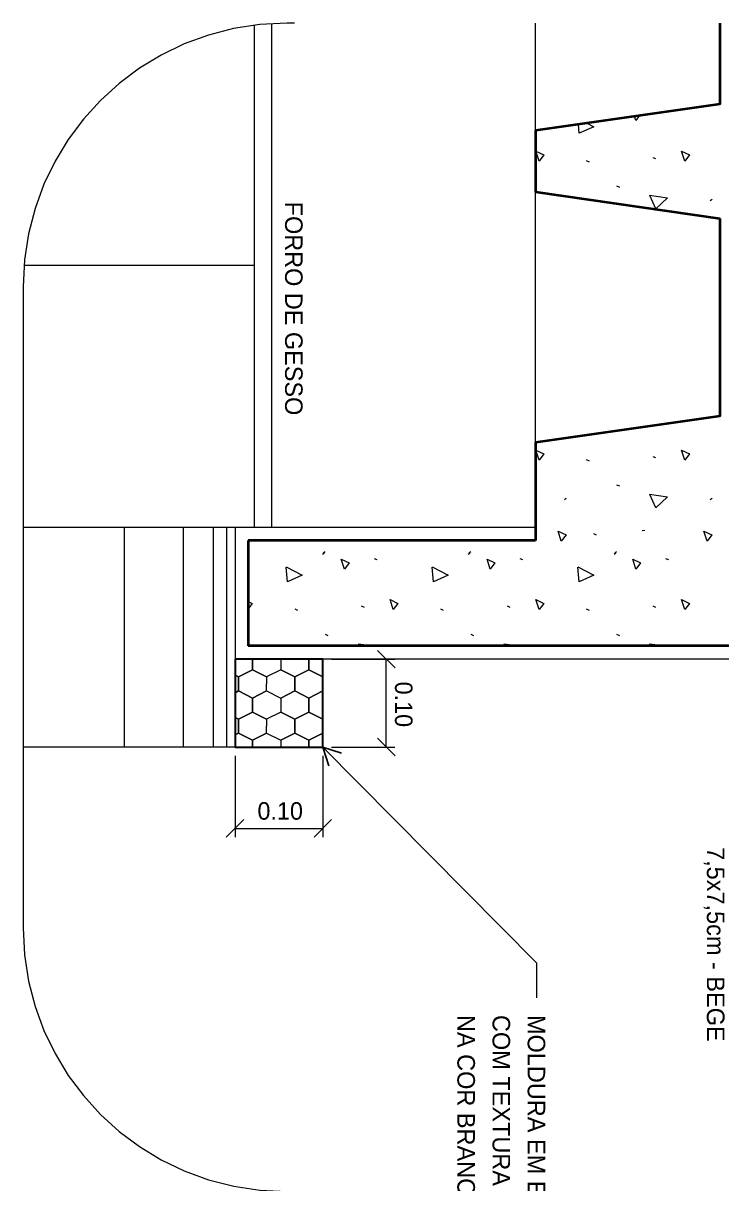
# Model space of a CAD drawing. Header units: metres. Extents: x -62 to 23, y -77 to 42.
# Drawn here: x -40.42 to -32.47, y -7.06 to 6.15 of the extents above; entities that cross this region are included whole.
import ezdxf
from ezdxf.enums import TextEntityAlignment as Align

# ---------------------------------------------------------------- set-up
doc = ezdxf.new("R2010")
doc.units = ezdxf.units.M
doc.header["$MEASUREMENT"] = 0
doc.linetypes.add('DGN Style 4', pattern=[3.163611, 1.580817, -0.790409, 0.001976, -0.790409])
for name, color, linetype, lineweight in [('11 - Acabamentos', 7, 'Continuous', 0), ('21 - Hachuras', 7, 'Continuous', 0), ('24 - Textos Gerais', 7, 'Continuous', 0), ('32 - Forro', 7, 'Continuous', 0), ('5 - Laje em Corte', 7, 'Continuous', 0), ('Level 1-1', 7, 'Continuous', 0), ('Level 12', 7, 'Continuous', 0), ('Level 24-1', 7, 'Continuous', 0)]:
    doc.layers.add(name, color=color, linetype=linetype, lineweight=lineweight)
doc.styles.add('Style-CIVIL', font='CIVIL.shx')
doc.styles.add('Style-INTL_ENGINEERING', font='INTL_ENGINEERING.shx')
doc.dimstyles.get("Standard").update_dxf_attribs({"dimtxt": 0.18, "dimasz": 0.18, "dimexe": 0.18, "dimexo": 0.0625, "dimgap": 0.09, "dimtad": 0, "dimtih": 1, "dimtoh": 1, "dimdec": 4, "dimzin": 1, "dimdsep": 46, "dimtxsty": 'Standard', "dimcen": 0, "dimadec": 0, "dimazin": 0, "dimtfac": 1, "dimtdec": 4, "dimtofl": 0, "dimtmove": 0, "dimatfit": 3, "dimfxl": 0, "dimtolj": 1, "dimtzin": 1, "dimarcsym": 0})

# ---------------------------------------------------------------- blocks, each defined once
blk = doc.blocks.new('*U42')
at = {"layer": 'Level 24-1', "color": 7, "linetype": 'DGN Style 4', "lineweight": 13, "flags": 128}
for points in [[(-1.4409, 0.9638), (0.1573, -0.8037)], [(0.7223, -0.8321), (1.444, -0.1795)]]:
    blk.add_lwpolyline(points, dxfattribs=at)
at = {"layer": 'Level 24-1', "color": 7, "linetype": 'DGN Style 4', "lineweight": 13}
for centre, start, end in [((1.1757, 0.1172), 312.1218, 42.1218), ((0.454, -0.5354), 222.1218, 312.1218)]:
    blk.add_arc(centre, 0.4, start, end, dxfattribs=at)
blk = doc.blocks.new('*D59')
at = {"layer": 'Defpoints'}
for p in [(-37.006, -1.091), (-36.285, -1.091), (-36.285, -1.591), (-37.006, -2.091)]:
    blk.add_point(p, dxfattribs=at)
at = {"layer": 'Level 1-1', "color": 2, "linetype": 'Continuous', "lineweight": 0}
for p, q in [((-36.384, -0.991), (-36.185, -1.19)), ((-36.907, -1.091), (-36.186, -1.091)), ((-36.285, -2.091), (-36.285, -1.091)), ((-36.907, -2.091), (-36.186, -2.091)), ((-36.185, -2.19), (-36.384, -1.991))]:
    blk.add_line(p, q, dxfattribs=at)
at = {"layer": 'Level 1-1', "color": 2, "linetype": 'Continuous', "lineweight": 0, "style": 'Style-INTL_ENGINEERING'}
blk.add_text('0.10', height=0.199, rotation=270, dxfattribs=at).set_placement((-36.086, -1.346), align=Align.MIDDLE_LEFT)
blk = doc.blocks.new('_Oblique')
at = {"color": 0, "linetype": 'ByBlock', "lineweight": -2}
blk.add_line((0.5, 0.5), (-0.5, -0.5), dxfattribs=at)
blk = doc.blocks.new('*D60')
at = {"layer": 'Defpoints'}
for p in [(-38.006, -2.091), (-37.006, -2.091), (-37.506, -3.017), (-37.006, -3.017)]:
    blk.add_point(p, dxfattribs=at)
at = {"layer": 'Level 1-1', "color": 2, "linetype": 'Continuous', "lineweight": 0}
for p, q in [((-38.006, -2.19), (-38.006, -3.116)), ((-37.006, -2.19), (-37.006, -3.116)), ((-38.106, -3.116), (-37.907, -2.917)), ((-38.006, -3.017), (-37.006, -3.017)), ((-36.907, -2.917), (-37.106, -3.116))]:
    blk.add_line(p, q, dxfattribs=at)
at = {"layer": 'Level 1-1', "color": 2, "linetype": 'Continuous', "lineweight": 0, "style": 'Style-INTL_ENGINEERING'}
blk.add_text('0.10', height=0.199, dxfattribs=at).set_placement((-37.751, -2.818), align=Align.MIDDLE_LEFT)
blk = doc.blocks.new('TerminatorOpen')
at = {"color": 0, "linetype": 'ByBlock', "lineweight": -2}
for q in [(-1, 0.5), (-1, 0), (-1, -0.5)]:
    blk.add_line((0, 0), q, dxfattribs=at)
blk = doc.blocks.new('*U313')
at = {"layer": '24 - Textos Gerais', "color": 2, "linetype": 'Continuous', "lineweight": 0}
blk.add_line((-0.6886, 0.05), (-0.5886, 0.05), dxfattribs=at)
at = {"layer": '24 - Textos Gerais', "color": 2, "linetype": 'Continuous', "lineweight": 0, "insert": (-0.5398, 0.075), "char_height": 0.05, "attachment_point": 1, "line_spacing_factor": 1.2, "style": 'Style-CIVIL'}
blk.add_mtext('MOLDURA EM EPS PINTADA\\PCOM TEXTURA ACIRILICA\\PNA COR BRANCA\\P', dxfattribs=at)

msp = doc.modelspace()

# ---------------------------------------------------------------- hatches: boundary and pattern name
at = {"layer": '11 - Acabamentos', "linetype": 'Continuous', "lineweight": 0}
h = msp.add_hatch(dxfattribs=at)
h.set_pattern_fill('HONEY', color=8, style=0)
h.set_pattern_definition([(270, (-34.9272, -4.89336), (-0.64, 0.48), [0.16, -0.32]), (333.435, (-34.9272, -5.05336), (-1.28, 0.48), [0.178885, -1.96774]), (386.565, (-34.7672, -5.13336), (1.28, 0.48), [0.178885, -1.96774]), (450, (-34.6072, -5.05336), (-0.64, 0.48), [0.16, -0.32]), (153.435, (-34.6072, -4.89336), (-1.28, 0.48), [0.178885, -1.96774]), (206.565, (-34.7672, -4.81336), (1.28, 0.48), [0.178885, -1.96774]), (270, (-34.6072, -4.89336), (-0.64, 0.48), [0.16, -0.32]), (333.435, (-34.6072, -5.05336), (-1.28, 0.48), [0.178885, -1.96774]), (270, (-34.7672, -5.13336), (-0.64, 0.48), [0.08, -0.4]), (270, (-34.7672, -4.73336), (-0.64, 0.48), [0.08, -0.4]), (333.435, (-34.7672, -4.81336), (-1.28, 0.48), [0.178885, -1.96774]), (386.565, (-34.6072, -4.89336), (1.28, 0.48), [0.178885, -1.96774]), (206.565, (-34.4472, -4.81336), (1.28, 0.48), [0.178885, -1.96774]), (450, (-34.7672, -5.21336), (-0.64, 0.48), [0.08, -0.4]), (153.435, (-34.7672, -5.13336), (-1.28, 0.48), [0.178885, -1.96774]), (206.565, (-34.9272, -5.05336), (1.28, 0.48), [0.178885, -1.96774]), (333.435, (-35.0872, -4.81336), (-1.28, 0.48), [0.178885, -1.96774]), (386.565, (-34.9272, -4.89336), (1.28, 0.48), [0.178885, -1.96774]), (450, (-34.7672, -4.81336), (-0.64, 0.48), [0.08, -0.4]), (153.435, (-34.4472, -5.13336), (-1.28, 0.48), [0.178885, -1.96774]), (206.565, (-34.6072, -5.05336), (1.28, 0.48), [0.178885, -1.96774]), (270, (-34.4472, -5.13336), (-0.64, 0.48), [0.08, -0.4]), (450, (-34.4472, -4.81336), (-0.64, 0.48), [0.08, -0.4])])
h.paths.add_polyline_path([(-38.0063, -1.0905), (-38.0063, -2.0905), (-37.0063, -2.0905), (-37.0063, -1.0905)])

# ---------------------------------------------------------------- linework, layer by layer
at = {"layer": '11 - Acabamentos', "color": 30, "linetype": 'Continuous', "lineweight": 13}
for p, q in [((-37.7863, 3.3895), (-40.4073, 3.3895)), ((-38.0063, 0.4095), (-40.4171, 0.4095)), ((-34.5863, 0.4095), (-38.0063, 0.4095)), ((-38.0063, 0.4095), (-38.0063, -1.0905)), ((-22.5363, -1.0905), (-38.0063, -1.0905)), ((-38.0063, -2.0905), (-40.417, -2.0905))]:
    msp.add_line(p, q, dxfattribs=at)
at = {"layer": '11 - Acabamentos', "color": 30, "linetype": 'Continuous', "lineweight": 30, "flags": 128}
msp.add_lwpolyline([(-38.0063, -1.0905), (-38.0063, -2.0905), (-37.0063, -2.0905), (-37.0063, -1.0905)], close=True, dxfattribs=at)
at = {"layer": '21 - Hachuras', "color": 8, "linetype": 'Continuous', "lineweight": 0}
for p, q in [((-34.0078, 4.5856), (-33.9759, 4.5714)), ((-33.2508, 4.6211), (-33.2188, 4.6069)), ((-33.6628, 4.2979), (-33.6309, 4.2836)), ((-32.5759, 4.1416), (-32.5972, 4.1274)), ((-33.2508, 1.2181), (-33.2188, 1.2039)), ((-34.0078, 1.1826), (-33.9759, 1.1684)), ((-33.6628, 0.8949), (-33.6309, 0.8806)), ((-34.2352, 0.7386), (-34.2565, 0.7244)), ((-32.5759, 0.7386), (-32.5972, 0.7244)), ((-39.2634, -2.0905), (-39.2634, 0.4095)), ((-38.5925, -2.0905), (-38.5925, 0.4095)), ((-38.2504, -2.0905), (-38.2504, 0.4095)), ((-38.0987, -2.0905), (-38.0987, 0.4095)), ((-33.9261, 0.3407), (-33.8942, 0.3265)), ((-33.34, 0.3736), (-33.372, 0.37)), ((-36.9894, 0.1169), (-37.0108, 0.1027)), ((-36.9813, 0.1311), (-37.0027, 0.1169)), ((-36.4237, 0.0565), (-36.3917, 0.0423)), ((-35.3302, 0.1169), (-35.3515, 0.1027)), ((-35.3221, 0.1311), (-35.3434, 0.1169)), ((-34.7644, 0.0565), (-34.7324, 0.0423)), ((-33.6709, 0.1169), (-33.6922, 0.1027)), ((-33.6628, 0.1311), (-33.6841, 0.1169)), ((-33.1052, 0.0565), (-33.0732, 0.0423)), ((-37.3263, -0.5189), (-37.2944, -0.5331)), ((-36.5693, -0.4834), (-36.5373, -0.4976)), ((-35.6671, -0.5189), (-35.6351, -0.5331)), ((-34.9101, -0.4834), (-34.8781, -0.4976)), ((-34.0078, -0.5189), (-33.9759, -0.5331)), ((-33.2508, -0.4834), (-33.2188, -0.4976)), ((-36.9813, -0.8066), (-36.9494, -0.8209)), ((-36.6061, -0.9155), (-36.4259, -0.9405)), ((-36.5948, -0.9405), (-36.6049, -0.9189)), ((-35.3221, -0.8066), (-35.2901, -0.8209)), ((-34.9468, -0.9155), (-34.7667, -0.9405)), ((-34.9356, -0.9405), (-34.9456, -0.9189)), ((-33.6628, -0.8066), (-33.6309, -0.8209)), ((-33.2875, -0.9155), (-33.1074, -0.9405)), ((-33.2763, -0.9405), (-33.2863, -0.9189))]:
    msp.add_line(p, q, dxfattribs=at)
at = {"layer": '21 - Hachuras', "color": 8, "linetype": 'Continuous', "lineweight": 0, "flags": 128}
for points in [[(-33.4006, 5.0963), (-33.4426, 5.0402), (-33.4576, 5.0881)], [(-34.0007, 5.0105), (-33.9226, 4.9692), (-34.0895, 4.8946), (-34.0982, 4.9966)], [(-34.5814, 4.6914), (-34.4926, 4.6488), (-34.5459, 4.5778), (-34.5814, 4.6914)], [(-32.9222, 4.6914), (-32.8334, 4.6488), (-32.8866, 4.5778), (-32.9222, 4.6914)], [(-33.2875, 4.189), (-33.0845, 4.1608), (-33.2159, 4.0336), (-33.2863, 4.1856)], [(-34.5814, 1.2884), (-34.4926, 1.2458), (-34.5459, 1.1748), (-34.5814, 1.2884)], [(-32.9222, 1.2884), (-32.8334, 1.2458), (-32.8866, 1.1748), (-32.9222, 1.2884)], [(-33.2875, 0.786), (-33.0845, 0.7578), (-33.2159, 0.6306), (-33.2863, 0.7826)], [(-34.3275, 0.3656), (-34.2387, 0.323), (-34.292, 0.2519), (-34.3275, 0.3656)], [(-32.6683, 0.3656), (-32.5794, 0.323), (-32.6327, 0.2519), (-32.6683, 0.3656)], [(-37.6049, 0.2595), (-37.6105, 0.2519), (-37.6129, 0.2595)], [(-35.9456, 0.2595), (-35.9513, 0.2519), (-35.9536, 0.2595)], [(-36.7966, 0.0494), (-36.7078, 0.0068), (-36.7611, -0.0643), (-36.7966, 0.0494)], [(-35.1374, 0.0494), (-35.0486, 0.0068), (-35.1019, -0.0643), (-35.1374, 0.0494)], [(-33.4781, 0.0494), (-33.3893, 0.0068), (-33.4426, -0.0643), (-33.4781, 0.0494)], [(-37.4222, -0.0394), (-37.2411, -0.1353), (-37.408, -0.2099), (-37.4222, -0.043)], [(-35.763, -0.0394), (-35.5818, -0.1353), (-35.7488, -0.2099), (-35.763, -0.043)], [(-34.1037, -0.0394), (-33.9226, -0.1353), (-34.0895, -0.2099), (-34.1037, -0.043)], [(-37.8563, -0.434), (-37.8111, -0.4557), (-37.8563, -0.5159)], [(-36.2407, -0.4131), (-36.1519, -0.4557), (-36.2052, -0.5267), (-36.2407, -0.4131)], [(-34.5814, -0.4131), (-34.4926, -0.4557), (-34.5459, -0.5267), (-34.5814, -0.4131)], [(-32.9222, -0.4131), (-32.8334, -0.4557), (-32.8866, -0.5267), (-32.9222, -0.4131)]]:
    msp.add_lwpolyline(points, dxfattribs=at)
at = {"layer": '32 - Forro', "color": 30, "linetype": 'Continuous', "lineweight": 13}
for p, q in [((-37.7863, 0.4095), (-37.7863, 6.1248)), ((-37.5863, 0.4095), (-37.5863, 6.1428))]:
    msp.add_line(p, q, dxfattribs=at)
at = {"layer": '5 - Laje em Corte', "color": 1, "linetype": 'Continuous', "lineweight": 0}
msp.add_line((-34.5863, 1.3769), (-34.5863, 6.1475), dxfattribs=at)
at = {"layer": '5 - Laje em Corte', "color": 1, "linetype": 'Continuous', "lineweight": 40}
for p, q in [((-37.8563, 0.2595), (-37.8563, -0.9405)), ((-34.5863, 0.2595), (-37.8563, 0.2595)), ((-32.0863, -0.9405), (-37.8563, -0.9405))]:
    msp.add_line(p, q, dxfattribs=at)
at = {"layer": '5 - Laje em Corte', "color": 1, "linetype": 'Continuous', "lineweight": 40, "flags": 128}
for points in [[(-32.4863, 6.1476), (-32.4863, 5.2269), (-34.5863, 4.9269), (-34.5863, 4.2269), (-32.4863, 3.9269)], [(-32.4863, 3.9269), (-32.4863, 1.6769), (-34.5863, 1.3769), (-34.5863, 0.2595)]]:
    msp.add_lwpolyline(points, dxfattribs=at)

# ---------------------------------------------------------------- block references
at = {"layer": '24 - Textos Gerais', "color": 2, "linetype": 'Continuous', "lineweight": 0, "xscale": 4, "yscale": 4, "zscale": 4, "rotation": 270}
msp.add_blockref('*U313', (-34.7751, -7.2993), dxfattribs=at)
at = {"layer": 'Level 24-1', "color": 7, "linetype": 'DGN Style 4', "lineweight": 13, "xscale": 7.500005604330255, "yscale": 7.500005604330255, "zscale": 7.500005604330255, "rotation": 227.8806572216595}
msp.add_blockref('*U42', (-32.1551, 2.9801), dxfattribs=at)

# ---------------------------------------------------------------- texts
at = {"layer": '24 - Textos Gerais', "color": 2, "linetype": 'Continuous', "lineweight": 0, "insert": (-32.0349, -3.229), "char_height": 0.2, "attachment_point": 1, "rotation": 270, "line_spacing_factor": 1.2, "style": 'Style-CIVIL'}
msp.add_mtext('{\\Fintl_engineering|c0;CERÂMICA PORTOBELLO\\P7,5x7,5cm - BEGE}', dxfattribs=at)
at = {"layer": 'Level 12', "color": 2, "linetype": 'Continuous', "lineweight": 13, "style": 'Style-CIVIL'}
msp.add_text('FORRO DE GESSO', height=0.1995, rotation=269.99998, dxfattribs=at).set_placement((-37.3368, 4.1164), align=Align.MIDDLE_LEFT)

# ---------------------------------------------------------------- dimensions: what is measured, and where the dimension line sits
at = {"layer": 'Level 1-1', "color": 2, "linetype": 'Continuous', "lineweight": 0}
dim = msp.add_linear_dim(base=(-36.2848, -1.0905), p1=(-37.0063, -2.0905), p2=(-37.0063, -1.0905), angle=90, dimstyle='Standard', override={"dimtxt": 0.199, "dimasz": 0.199, "dimexe": 0.099, "dimexo": 0.099, "dimgap": 0.099, "dimtad": 1, "dimtih": 0, "dimtoh": 0, "dimdec": 2, "dimlfac": 0.1, "dimzin": 3, "dimtxsty": 'Style-INTL_ENGINEERING', "dimblk": 'Oblique', "dimclre": 2, "dimtdec": 2, "dimatfit": 1, "dimfrac": 2, "dimtolj": 0, "dimtzin": 3, "dimlwe": 0}, dxfattribs=at)
dim.commit()
dim.dimension.update_dxf_attribs({"geometry": '*D59', "text_midpoint": (-36.2848, -1.5905)})
dim = msp.add_linear_dim(base=(-37.0063, -3.0168), p1=(-38.0063, -2.0905), p2=(-37.0063, -2.0905), dimstyle='Standard', override={"dimtxt": 0.199, "dimasz": 0.199, "dimexe": 0.099, "dimexo": 0.099, "dimgap": 0.099, "dimtad": 1, "dimtih": 0, "dimtoh": 0, "dimdec": 2, "dimlfac": 0.1, "dimzin": 3, "dimtxsty": 'Style-INTL_ENGINEERING', "dimblk": 'Oblique', "dimclre": 2, "dimtdec": 2, "dimatfit": 1, "dimfrac": 2, "dimtolj": 0, "dimtzin": 3, "dimlwe": 0}, dxfattribs=at)
dim.commit()
dim.dimension.update_dxf_attribs({"geometry": '*D60', "text_midpoint": (-37.5063, -3.0168)})

# ---------------------------------------------------------------- leaders
at = {"layer": 'Level 12', "color": 2, "linetype": 'Continuous', "lineweight": 0}
msp.add_leader([(-37.0063, -2.0905), (-34.5751, -4.5449)], dimstyle='Standard', override={"dimtxt": 0.2, "dimasz": 0.2, "dimgap": 0, "dimtad": 1, "dimtxsty": 'Style-CIVIL', "dimldrblk": 'TerminatorOpen'}, dxfattribs=at)

doc.saveas('drawing.dxf')
